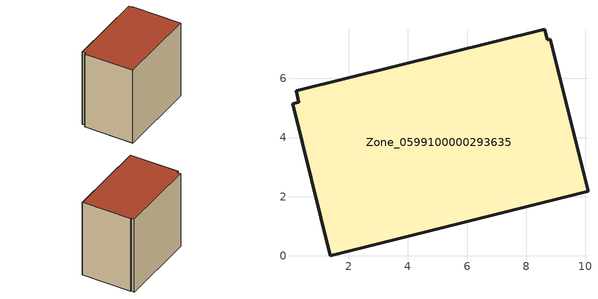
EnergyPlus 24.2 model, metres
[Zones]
Zone_0599100000293635
 floor ground (C_G): 8.62,7.66 8.72,7.31 8.81,7.33 10.09,2.18 1.38,0 0.09,5.14 0.3,5.2 0.22,5.58 z0
 wall outside (C_F): 8.62,7.66 0.22,5.58 0.3,5.2 0.09,5.14 1.38,0 10.09,2.18 8.81,7.33 8.72,7.31 8.62,7.66 z0:8.47
 roof outside (C_R): 8.72,7.31 8.62,7.66 0.22,5.58 0.3,5.2 0.09,5.14 1.38,0 10.09,2.18 8.81,7.33 z8.47
[BUILDING]
Pand.0599100000293635: North Axis=0; Terrain=City; Loads Convergence Tolerance Value=0.04; Temperature Convergence Tolerance Value=0.4; Solar Distribution=FullExterior; Maximum Number of Warmup Days=25; Minimum Number of Warmup Days=1
[Site:Location]
Rotterdam.The.Hague.AP_ZH_NLD Design_Conditions: Latitude=51.96; Longitude=4.45; Time Zone=1; Elevation=-4.5
[SITE:GROUNDTEMPERATURE:BUILDINGSURFACE]
18, 18, 18, 18, 18, 18, 18, 18, 18, 18, 18, 18
[MATERIAL] Thermal Absorptance=0.9; Solar Absorptance=0.7; Visible Absorptance=0.7
Name | Roughness | Thickness | Conductivity | Density | Specific Heat
G.TC.1975-1991 | MediumSmooth | 0.15 | 0.288461 | 540 | 1210
F.TC.1975-1991 | Rough | 0.3 | 0.230769 | 1920 | 840
R.TC.1975-1991 | MediumRough | 0.2 | 0.153846 | 1500 | 1000
[CONSTRUCTION]
C_G: G.TC.1975-1991
C_F: F.TC.1975-1991
C_R: R.TC.1975-1991
[ZONE]
Zone_0599100000293635: Type=1; Multiplier=1; Ceiling Height=Autocalculate; Volume=Autocalculate; Floor Area=autocalculate; Part of Total Floor Area=Yes
[ZONEINFILTRATION:DESIGNFLOWRATE]
Infil_Zone_0599100000293635: Zone or ZoneList or Space or SpaceList=Zone_0599100000293635; Schedule=AlwaysOn; Design Flow Rate Calculation Method=Flow/Area; Flow Rate per Floor Area=0.003; Constant Term Coefficient=1; Temperature Term Coefficient=0; Velocity Term Coefficient=0; Velocity Squared Term Coefficient=0
[HVACTEMPLATE:ZONE:IDEALLOADSAIRSYSTEM]
Zone_0599100000293635: Maximum Heating Supply Air Temperature=50; Minimum Cooling Supply Air Temperature=13; Maximum Heating Supply Air Humidity Ratio=0.0156; Minimum Cooling Supply Air Humidity Ratio=0.0077; Heating Limit=NoLimit; Cooling Limit=NoLimit; Dehumidification Control Type=ConstantSensibleHeatRatio; Cooling Sensible Heat Ratio=0.7; Dehumidification Setpoint=60; Humidification Control Type=None; Humidification Setpoint=30; Outdoor Air Method=None; Outdoor Air Flow Rate per Person=0.00944; Outdoor Air Flow Rate per Zone Floor Area=0; Outdoor Air Flow Rate per Zone=0; Demand Controlled Ventilation Type=None; Outdoor Air Economizer Type=NoEconomizer; Heat Recovery Type=None; Sensible Heat Recovery Effectiveness=0.7; Latent Heat Recovery Effectiveness=0.65
[ZONECONTROL:THERMOSTAT]
ThermostatControl_Zone_0599100000293635: Zone or ZoneList=Zone_0599100000293635; Control Type Schedule=DualSetpointControlType; Control 1=Thermostat_Zone_0599100000293635; Temperature Difference Between Cutout And Setpoint=0
[THERMOSTATSETPOINT:DUALSETPOINT]
Thermostat_Zone_0599100000293635: Heating Setpoint Temperature Schedule=HeatingSetpoint_Zone_0599100000293635; Cooling Setpoint Temperature Schedule=CoolingSetpoint_Zone_0599100000293635
[SCHEDULE:COMPACT]
HeatingSetpoint_Zone_0599100000293635: Through: 12/31, For: AllDays, Until: 24:00, 21
CoolingSetpoint_Zone_0599100000293635: Through: 12/31, For: AllDays, Until: 24:00, 24
DualSetpointControlType: Through: 12/31, For: AllDays, Until: 24:00, 4
AlwaysOn: Through: 12/31, For: AllDays, Until: 24:00, 1
